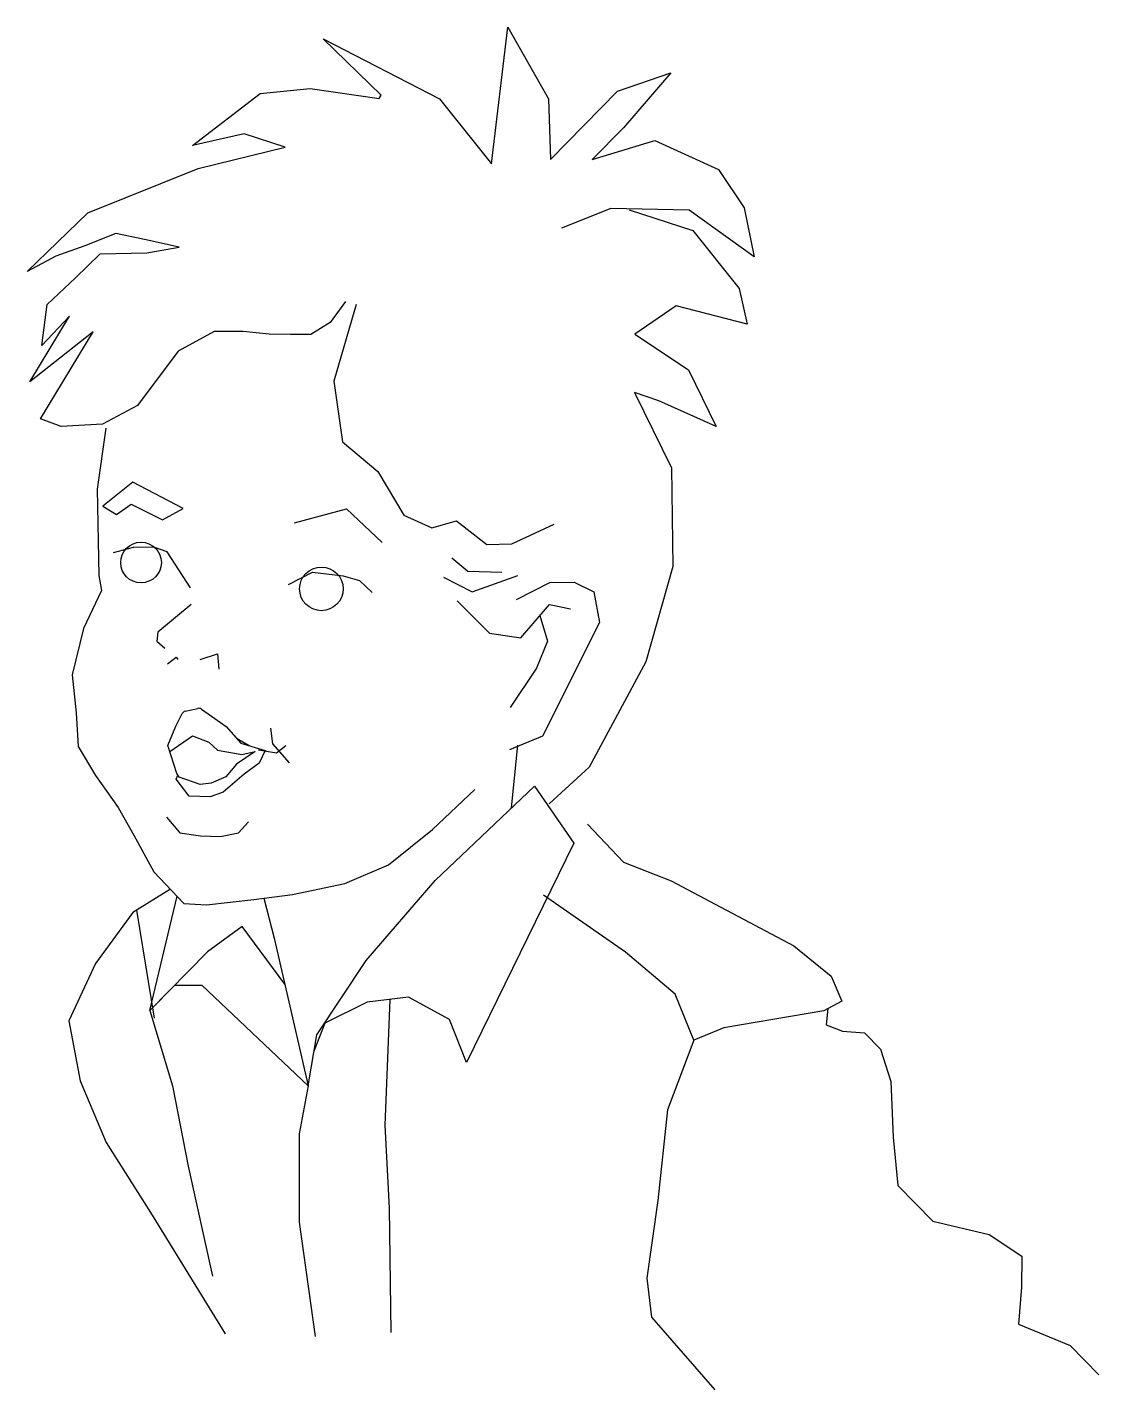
# Model space of a CAD drawing. Extents: x 53.138 to 53.558, y 21.054 to 21.589.
import ezdxf

# ---------------------------------------------------------------- set-up
doc = ezdxf.new("R2010")
doc.units = 0
doc.header["$LTSCALE"] = 50
doc.header["$MEASUREMENT"] = 0
doc.layers.get('0').update_dxf_attribs({"linetype": 'CONTINUOUS'})

# ---------------------------------------------------------------- blocks, each defined once
blk = doc.blocks.new('PP')
for p, q in [((52.28115, 21.43586), (52.28361, 21.44079)), ((52.28483, 21.44175), (52.28979, 21.44285)), ((52.2912, 21.44257), (52.29512, 21.43984)), ((52.29512, 21.43984), (52.30084, 21.43578)), ((52.27803, 21.42832), (52.28115, 21.43586)), ((52.30084, 21.43578), (52.30656, 21.42926)), ((52.28153, 21.41734), (52.27803, 21.42832)), ((52.27879, 21.42594), (52.28763, 21.43211)), ((52.28763, 21.43211), (52.29409, 21.42959)), ((52.29409, 21.42959), (52.2975, 21.42642)), ((52.30494, 21.4311), (52.30988, 21.42825)), ((52.30656, 21.42926), (52.31618, 21.42634)), ((52.2975, 21.42642), (52.30701, 21.4247)), ((52.3122, 21.42599), (52.30491, 21.421)), ((52.30701, 21.4247), (52.3122, 21.42599)), ((52.31618, 21.42634), (52.31379, 21.42141)), ((52.28247, 21.41582), (52.28153, 21.41734)), ((52.30787, 21.41705), (52.29969, 21.41006)), ((52.30491, 21.421), (52.30069, 21.41604)), ((52.31379, 21.42141), (52.30787, 21.41705)), ((52.28126, 21.41504), (52.28196, 21.41664)), ((52.28639, 21.40837), (52.28126, 21.41504)), ((52.29062, 21.41301), (52.28247, 21.41582)), ((52.29505, 21.41353), (52.29062, 21.41301)), ((52.30069, 21.41604), (52.29505, 21.41353)), ((52.29466, 21.40816), (52.28639, 21.40837)), ((52.29969, 21.41006), (52.29466, 21.40816)), ((52.27746, 21.40014), (52.28274, 21.39408)), ((52.28274, 21.39408), (52.29087, 21.39294)), ((52.29087, 21.39294), (52.29868, 21.3926)), ((52.29868, 21.3926), (52.30571, 21.39406))]:
    blk.add_line(p, q)
for points in [[(52.34768, 21.60234), (52.34166, 21.59415), (52.33406, 21.58946), (52.3261, 21.58936), (52.31768, 21.58956), (52.30756, 21.59051), (52.29623, 21.59052), (52.28209, 21.58285), (52.26612, 21.56152), (52.25243, 21.55431), (52.23622, 21.55334), (52.22807, 21.5563), (52.24877, 21.5904), (52.22391, 21.5708), (52.23951, 21.59656), (52.22863, 21.58509), (52.23073, 21.6012), (52.24177, 21.61159), (52.25146, 21.62105), (52.26982, 21.62143), (52.2825, 21.62358), (52.26884, 21.62662), (52.25763, 21.62893), (52.24545, 21.62419), (52.23417, 21.62007), (52.22291, 21.61411), (52.24666, 21.63707), (52.28993, 21.65444), (52.32397, 21.66282), (52.30798, 21.66799), (52.28767, 21.66345), (52.31421, 21.68383), (52.33379, 21.68576), (52.36078, 21.68196), (52.36168, 21.68319), (52.3389, 21.70527), (52.38451, 21.68179), (52.40488, 21.65632), (52.41126, 21.70984), (52.42723, 21.68171), (52.42798, 21.65799), (52.45429, 21.6848), (52.47518, 21.69195), (52.45661, 21.67044), (52.44436, 21.65804), (52.46892, 21.66538), (52.49386, 21.65406), (52.50385, 21.63902), (52.50776, 21.61978), (52.48227, 21.63814), (52.45164, 21.63884), (52.4323, 21.6311)], [(52.45885, 21.63831), (52.48375, 21.6302), (52.50194, 21.60746), (52.50503, 21.59341), (52.47723, 21.60057), (52.46098, 21.5895), (52.48213, 21.57552), (52.49297, 21.55331), (52.47049, 21.56344), (52.46096, 21.56669), (52.47541, 21.53717), (52.47589, 21.49844), (52.46533, 21.4611), (52.44318, 21.4198), (52.42743, 21.40537)], [(52.35183, 21.60116), (52.34302, 21.57105), (52.34652, 21.54736), (52.36029, 21.53574), (52.37046, 21.51857), (52.38154, 21.51365), (52.39115, 21.51637), (52.40306, 21.50703), (52.41285, 21.5073), (52.42945, 21.51501)], [(52.25368, 21.55264), (52.2503, 21.52872), (52.25071, 21.50836), (52.25103, 21.49489), (52.25202, 21.48908), (52.24501, 21.47415), (52.24048, 21.45602), (52.24205, 21.44104), (52.24282, 21.42788), (52.2497, 21.41649), (52.25858, 21.40404), (52.26469, 21.39309), (52.27252, 21.3788), (52.28431, 21.36639), (52.29319, 21.36589), (52.31169, 21.36795), (52.32683, 21.36983), (52.34744, 21.37421), (52.3645, 21.38147), (52.38178, 21.39531), (52.39828, 21.41098)], [(52.32763, 21.51559), (52.34807, 21.52105), (52.36202, 21.5079)], [(52.28691, 21.49013), (52.2777, 21.50425), (52.27248, 21.50602), (52.26436, 21.50592), (52.25658, 21.50384)], [(52.38934, 21.50181), (52.39553, 21.49668), (52.40886, 21.49623)], [(52.32532, 21.49137), (52.33476, 21.49623), (52.34671, 21.49485), (52.35317, 21.49294), (52.35813, 21.48825)], [(52.38607, 21.49426), (52.39732, 21.48859), (52.41515, 21.49493)], [(52.41465, 21.48558), (52.42774, 21.49218), (52.43723, 21.49229), (52.44493, 21.48856), (52.44722, 21.4765), (52.42481, 21.43197), (52.41186, 21.42661)], [(52.28715, 21.48355), (52.27411, 21.47267), (52.2737, 21.46914), (52.27679, 21.46643)], [(52.39139, 21.48499), (52.4041, 21.47229), (52.41637, 21.47045), (52.42754, 21.4836), (52.43583, 21.48187)], [(52.42379, 21.47919), (52.4268, 21.4692), (52.42249, 21.45858), (52.41212, 21.44314)], [(52.27794, 21.46032), (52.28128, 21.46296), (52.2819, 21.46205)], [(52.29063, 21.462), (52.29749, 21.46423), (52.29802, 21.45827)], [(52.31821, 21.43509), (52.31905, 21.42898), (52.32558, 21.42156)], [(52.31357, 21.42661), (52.32063, 21.42548), (52.32427, 21.42828)], [(52.41505, 21.42848), (52.4126, 21.4038)], [(52.33296, 21.29488), (52.33639, 21.31483), (52.35578, 21.344), (52.38279, 21.37542), (52.42168, 21.41234), (52.43712, 21.39002), (52.39501, 21.30407), (52.38837, 21.32083), (52.37234, 21.32966), (52.35613, 21.32763), (52.33955, 21.31946), (52.33533, 21.30869)], [(52.30571, 21.39406), (52.30968, 21.3984)], [(52.44254, 21.39744), (52.45665, 21.38261), (52.47527, 21.37518), (52.49253, 21.36606), (52.52335, 21.34975), (52.53804, 21.33784), (52.54214, 21.32809), (52.53515, 21.32433), (52.49589, 21.31757), (52.48416, 21.31283), (52.47689, 21.33081), (52.4574, 21.34725), (52.42527, 21.36967)], [(52.27899, 21.37199), (52.2643, 21.36277), (52.24969, 21.34284), (52.23925, 21.32036), (52.24368, 21.29684), (52.25378, 21.27262), (52.27126, 21.24528), (52.30048, 21.19772)], [(52.2709, 21.32443), (52.28163, 21.36921)], [(52.26577, 21.3637), (52.27262, 21.32139)], [(52.31569, 21.36845), (52.31969, 21.35274), (52.33296, 21.29488)], [(52.32383, 21.33471), (52.30708, 21.35733), (52.29358, 21.34737), (52.2709, 21.32443), (52.28072, 21.33435), (52.29129, 21.33433), (52.33296, 21.29488)], [(52.36506, 21.32875), (52.36301, 21.27948), (52.36479, 21.2469), (52.36539, 21.19822)], [(52.2709, 21.32443), (52.27984, 21.29484), (52.28604, 21.26338), (52.29546, 21.22032)], [(52.53673, 21.32518), (52.53598, 21.31883), (52.54244, 21.31631), (52.55103, 21.31565), (52.55738, 21.3093), (52.56137, 21.29664), (52.56225, 21.27476), (52.56417, 21.25579), (52.57781, 21.24188), (52.59992, 21.23664), (52.61274, 21.22807), (52.61258, 21.21597), (52.61138, 21.20142), (52.6317, 21.19309), (52.64286, 21.1816)], [(52.48416, 21.31283), (52.47378, 21.28545), (52.47008, 21.24988), (52.46571, 21.21952), (52.46759, 21.20423), (52.49244, 21.17575)], [(52.33296, 21.29488), (52.32952, 21.27601), (52.32949, 21.24141), (52.33571, 21.19663)]]:
    blk.add_lwpolyline(points)
blk.add_lwpolyline([(52.28408, 21.52117), (52.26435, 21.53149), (52.25253, 21.52216), (52.25793, 21.51886), (52.26369, 21.52291), (52.27586, 21.51678)], close=True)
for centre, radius in [((52.2675, 21.49999), 0.00797), ((52.3382, 21.48969), 0.00856)]:
    blk.add_circle(centre, radius)
for centre, start, end in [((52.28522, 21.43999), 102.5306, 153.528), ((52.29018, 21.44109), 55.1966, 102.5306)]:
    blk.add_arc(centre, 0.0018, start, end)

msp = doc.modelspace()

# ---------------------------------------------------------------- block references
msp.add_blockref('PP', (0.91501, -0.1213))

doc.saveas('drawing.dxf')
